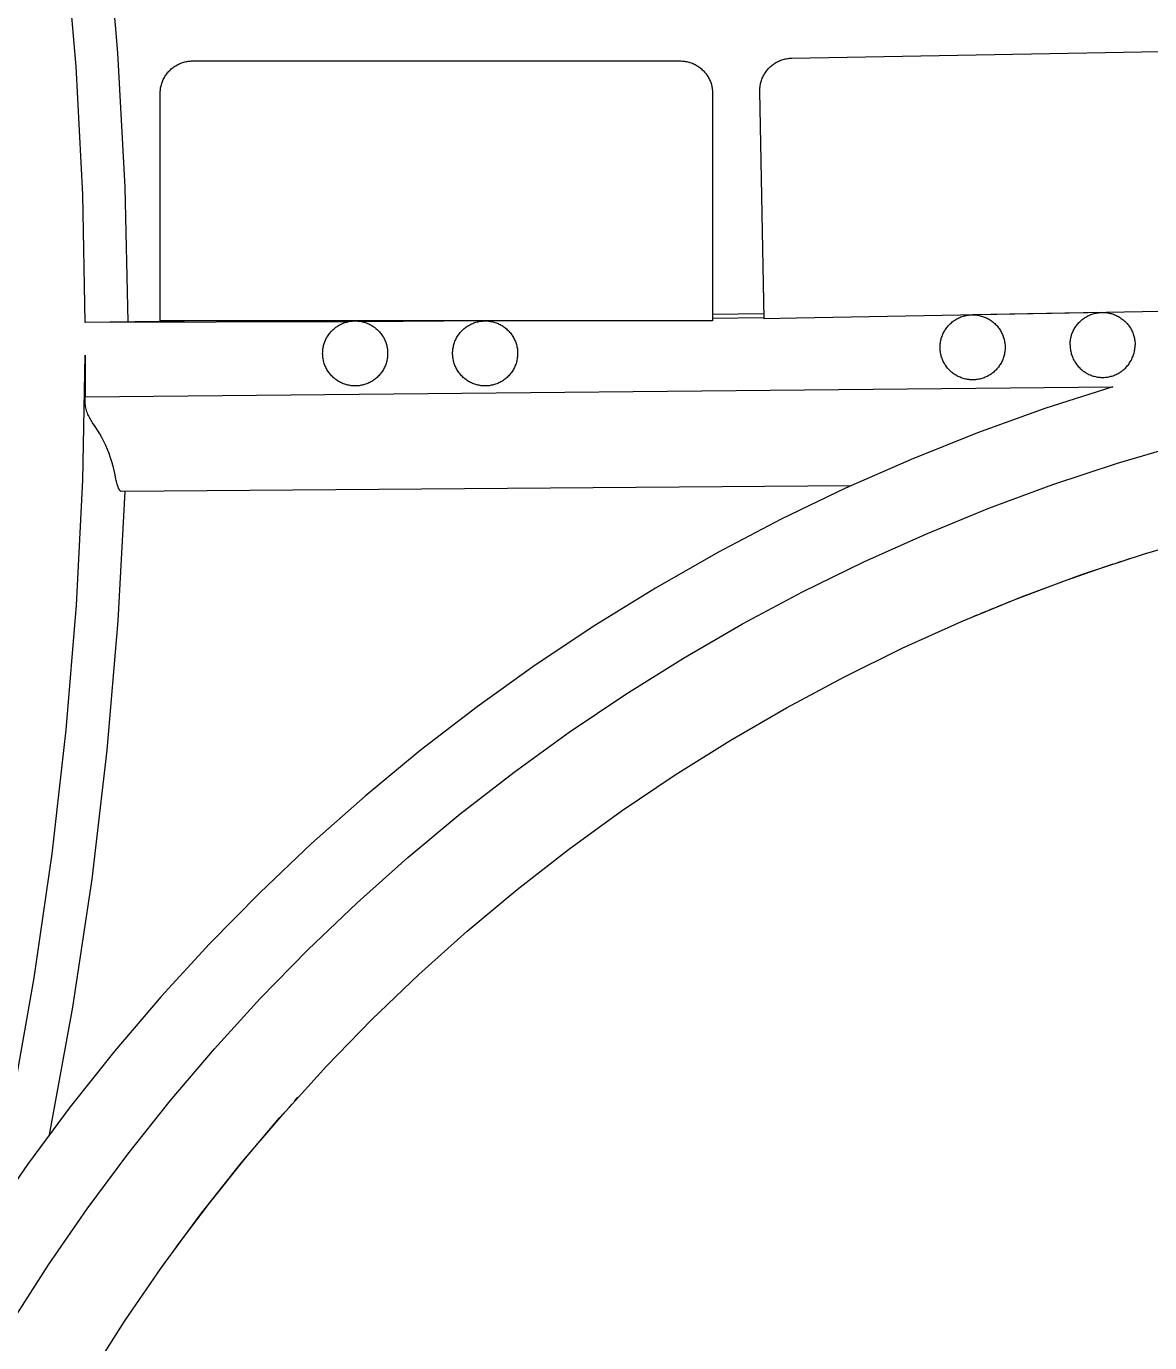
# Model space of a CAD drawing. Header units: inches. Extents: x -1 to 175, y 3 to 130.
# Drawn here: x 136.93 to 143.73, y 102.26 to 110.24 of the extents above; entities that cross this region are included whole.
import ezdxf

# ---------------------------------------------------------------- set-up
doc = ezdxf.new("R2010")
doc.units = ezdxf.units.IN
doc.header["$PDSIZE"] = -1
doc.layers.add('ZANO_R', color=7, linetype='Continuous', lineweight=0)
doc.layers.add('ZANO_W', color=1, linetype='Continuous', lineweight=0)
doc.styles.get("Standard").update_dxf_attribs({"font": 'ARIALUNI.TTF'})
doc.dimstyles.new('amerykanie', dxfattribs={"dimtxt": 50, "dimasz": 50, "dimexe": 0.5, "dimexo": 0.5, "dimgap": 1, "dimtad": 1, "dimdec": 0, "dimzin": 0, "dimlunit": 5, "dimtxsty": 'Standard', "dimcen": 0.09, "dimclrd": 1, "dimclre": 1, "dimclrt": 1, "dimazin": 0, "dimtfac": 1, "dimtdec": 0, "dimtmove": 0, "dimatfit": 3, "dimfxl": 1, "dimtzin": 0, "dimarcsym": 1})

# ---------------------------------------------------------------- blocks, each defined once
blk = doc.blocks.new('*D368')
at = {"layer": 'Defpoints', "color": 0}
for p in [(137.4775, 117.9367), (137.4775, 117.4851), (152.8964, 110.0175)]:
    blk.add_point(p, dxfattribs=at)
at = {"layer": 'ZANO_W', "color": 1, "lineweight": -2}
for p, q in [((137.4775, 117.9851), (137.4775, 118.4367)), ((152.8964, 110.5175), (152.8964, 118.4367)), ((151.8964, 117.9367), (138.4775, 117.9367))]:
    blk.add_line(p, q, dxfattribs=at)
at = {"layer": 'ZANO_W', "color": 1}
for points in [[(138.4775, 118.1034), (138.4775, 117.77), (137.4775, 117.9367)], [(151.8964, 117.77), (151.8964, 118.1034), (152.8964, 117.9367)]]:
    blk.add_solid(points, dxfattribs=at)
at = {"layer": 'ZANO_W', "color": 1, "insert": (145.187, 118.9558), "char_height": 1, "attachment_point": 5}
blk.add_mtext('15 7/16', dxfattribs=at)

msp = doc.modelspace()

# ---------------------------------------------------------------- linework, layer by layer
at = {"layer": 'ZANO_R'}
for p, q in [((137.41138, 110.88928), (137.48222, 110.07642)), ((137.23017, 109.99378), (137.16533, 110.76723)), ((137.48222, 110.07642), (137.52611, 109.26166)), ((141.55894, 110.0436), (141.56566, 110.04384)), ((141.56566, 110.04384), (144.5179, 110.09848)), ((137.27036, 109.21867), (137.23017, 109.99378)), ((137.78835, 109.9594), (137.79285, 109.96439)), ((137.79285, 109.96439), (137.79752, 109.96923)), ((137.79752, 109.96923), (137.80236, 109.9739)), ((137.80236, 109.9739), (137.80735, 109.9784)), ((137.80735, 109.9784), (137.81249, 109.98273)), ((137.81249, 109.98273), (137.81777, 109.98688)), ((137.81777, 109.98688), (137.8232, 109.99085)), ((137.8232, 109.99085), (137.82875, 109.99463)), ((137.82875, 109.99463), (137.83444, 109.99822)), ((137.83444, 109.99822), (137.84024, 110.00162)), ((137.84024, 110.00162), (137.84615, 110.00481)), ((137.84615, 110.00481), (137.85217, 110.0078)), ((137.85217, 110.0078), (137.85829, 110.01059)), ((137.85829, 110.01059), (137.8645, 110.01316)), ((137.8645, 110.01316), (137.87079, 110.01552)), ((137.87079, 110.01552), (137.87717, 110.01766)), ((137.87717, 110.01766), (137.88361, 110.01958)), ((137.88361, 110.01958), (137.89011, 110.02129)), ((137.89011, 110.02129), (137.89667, 110.02277)), ((137.89667, 110.02277), (137.90327, 110.02402)), ((137.90327, 110.02402), (137.90991, 110.02505)), ((137.90991, 110.02505), (137.91659, 110.02585)), ((137.91659, 110.02585), (137.92328, 110.02642)), ((137.92328, 110.02642), (137.93, 110.02677)), ((137.93, 110.02677), (137.93672, 110.02688)), ((137.93672, 110.02688), (140.88947, 110.02688)), ((140.88947, 110.02688), (140.89619, 110.02677)), ((140.89619, 110.02677), (140.9029, 110.02642)), ((140.9029, 110.02642), (140.9096, 110.02585)), ((140.9096, 110.02585), (140.91627, 110.02505)), ((140.91627, 110.02505), (140.92291, 110.02402)), ((140.92291, 110.02402), (140.92952, 110.02277)), ((140.92952, 110.02277), (140.93607, 110.02129)), ((140.93607, 110.02129), (140.94258, 110.01958)), ((140.94258, 110.01958), (140.94902, 110.01766)), ((140.94902, 110.01766), (140.95539, 110.01552)), ((140.95539, 110.01552), (140.96168, 110.01316)), ((140.96168, 110.01316), (140.96789, 110.01059)), ((140.96789, 110.01059), (140.97401, 110.0078)), ((140.97401, 110.0078), (140.98003, 110.00481)), ((140.98003, 110.00481), (140.98594, 110.00162)), ((140.98594, 110.00162), (140.99175, 109.99822)), ((140.99175, 109.99822), (140.99743, 109.99463)), ((140.99743, 109.99463), (141.00299, 109.99085)), ((141.00299, 109.99085), (141.00841, 109.98688)), ((141.00841, 109.98688), (141.0137, 109.98273)), ((141.0137, 109.98273), (141.01884, 109.9784)), ((141.01884, 109.9784), (141.02383, 109.9739)), ((141.02383, 109.9739), (141.02866, 109.96923)), ((141.02866, 109.96923), (141.03333, 109.96439)), ((141.03333, 109.96439), (141.03783, 109.9594)), ((141.41028, 109.96305), (141.41433, 109.96841)), ((141.41433, 109.96841), (141.41856, 109.97363)), ((141.41856, 109.97363), (141.42297, 109.9787)), ((141.42297, 109.9787), (141.42755, 109.98362)), ((141.42755, 109.98362), (141.4323, 109.98838)), ((141.4323, 109.98838), (141.43721, 109.99298)), ((141.43721, 109.99298), (141.44227, 109.9974)), ((141.44227, 109.9974), (141.44747, 110.00165)), ((141.44747, 110.00165), (141.45282, 110.00572)), ((141.45282, 110.00572), (141.45831, 110.0096)), ((141.45831, 110.0096), (141.46393, 110.0133)), ((141.46393, 110.0133), (141.46966, 110.0168)), ((141.46966, 110.0168), (141.47552, 110.0201)), ((141.47552, 110.0201), (141.48148, 110.0232)), ((141.48148, 110.0232), (141.48755, 110.0261)), ((141.48755, 110.0261), (141.49371, 110.02878)), ((141.49371, 110.02878), (141.49996, 110.03126)), ((141.49996, 110.03126), (141.50629, 110.03352)), ((141.50629, 110.03352), (141.51269, 110.03556)), ((141.51269, 110.03556), (141.51916, 110.03738)), ((141.51916, 110.03738), (141.52569, 110.03899)), ((141.52569, 110.03899), (141.53227, 110.04036)), ((141.53227, 110.04036), (141.53889, 110.04151)), ((141.53889, 110.04151), (141.54555, 110.04244)), ((141.54555, 110.04244), (141.55223, 110.04314)), ((141.55223, 110.04314), (141.55894, 110.0436)), ((137.74717, 109.88314), (137.74909, 109.88958)), ((137.74909, 109.88958), (137.75123, 109.89595)), ((137.75123, 109.89595), (137.75359, 109.90225)), ((137.75359, 109.90225), (137.75616, 109.90846)), ((137.75616, 109.90846), (137.75895, 109.91458)), ((137.75895, 109.91458), (137.76194, 109.9206)), ((137.76194, 109.9206), (137.76513, 109.92651)), ((137.76513, 109.92651), (137.76852, 109.93231)), ((137.76852, 109.93231), (137.77211, 109.938)), ((137.77211, 109.938), (137.7759, 109.94355)), ((137.7759, 109.94355), (137.77986, 109.94898)), ((137.77986, 109.94898), (137.78402, 109.95426)), ((137.78402, 109.95426), (137.78835, 109.9594)), ((141.03783, 109.9594), (141.04216, 109.95426)), ((141.04216, 109.95426), (141.04632, 109.94898)), ((141.04632, 109.94898), (141.05029, 109.94355)), ((141.05029, 109.94355), (141.05407, 109.938)), ((141.05407, 109.938), (141.05766, 109.93231)), ((141.05766, 109.93231), (141.06105, 109.92651)), ((141.06105, 109.92651), (141.06425, 109.9206)), ((141.06425, 109.9206), (141.06724, 109.91458)), ((141.06724, 109.91458), (141.07002, 109.90846)), ((141.07002, 109.90846), (141.07259, 109.90225)), ((141.07259, 109.90225), (141.07495, 109.89595)), ((141.07495, 109.89595), (141.07709, 109.88958)), ((141.07709, 109.88958), (141.07902, 109.88314)), ((141.37586, 109.8835), (141.37722, 109.89009)), ((141.37722, 109.89009), (141.3788, 109.89662)), ((141.3788, 109.89662), (141.3806, 109.90309)), ((141.3806, 109.90309), (141.38263, 109.9095)), ((141.38263, 109.9095), (141.38487, 109.91584)), ((141.38487, 109.91584), (141.38733, 109.9221)), ((141.38733, 109.9221), (141.39, 109.92827)), ((141.39, 109.92827), (141.39287, 109.93434)), ((141.39287, 109.93434), (141.39596, 109.94031)), ((141.39596, 109.94031), (141.39924, 109.94618)), ((141.39924, 109.94618), (141.40273, 109.95192)), ((141.40273, 109.95192), (141.40641, 109.95755)), ((141.40641, 109.95755), (141.41028, 109.96305)), ((137.73987, 109.83003), (137.73998, 109.83675)), ((137.73987, 108.45208), (137.73987, 109.83003)), ((137.73998, 109.83675), (137.74032, 109.84347)), ((137.74032, 109.84347), (137.7409, 109.85016)), ((137.7409, 109.85016), (137.7417, 109.85684)), ((137.7417, 109.85684), (137.74273, 109.86348)), ((137.74273, 109.86348), (137.74398, 109.87008)), ((137.74398, 109.87008), (137.74546, 109.87664)), ((137.74546, 109.87664), (137.74717, 109.88314)), ((141.07902, 109.88314), (141.08072, 109.87664)), ((141.08072, 109.87664), (141.0822, 109.87008)), ((141.0822, 109.87008), (141.08345, 109.86348)), ((141.08345, 109.86348), (141.08448, 109.85684)), ((141.08448, 109.85684), (141.08528, 109.85016)), ((141.08528, 109.85016), (141.08586, 109.84347)), ((141.08586, 109.84347), (141.0862, 109.83675)), ((141.0862, 109.83675), (141.08632, 109.83003)), ((141.08632, 109.83003), (141.08632, 108.45208)), ((141.37247, 109.85011), (141.37269, 109.85682)), ((141.37248, 109.84338), (141.37247, 109.85011)), ((141.39798, 108.46567), (141.37248, 109.84338)), ((141.37269, 109.85682), (141.37314, 109.86353)), ((141.37314, 109.86353), (141.37382, 109.87022)), ((141.37382, 109.87022), (141.37473, 109.87688)), ((141.37473, 109.87688), (141.37586, 109.8835)), ((137.52611, 109.26166), (137.543, 108.4459)), ((137.28586, 108.44267), (137.27036, 109.21867)), ((138.03606, 108.45208), (137.28586, 108.44267)), ((137.93672, 108.45208), (137.73987, 108.45208)), ((140.88947, 108.45208), (137.93672, 108.45208)), ((138.88381, 108.44854), (138.89051, 108.44971)), ((138.89051, 108.44971), (138.89724, 108.45065)), ((138.89724, 108.45065), (138.904, 108.45135)), ((138.904, 108.45135), (138.91078, 108.45182)), ((138.91078, 108.45182), (138.91757, 108.45205)), ((138.91757, 108.45205), (138.92436, 108.45205)), ((138.92436, 108.45205), (138.93116, 108.45182)), ((138.93116, 108.45182), (138.93793, 108.45135)), ((138.93793, 108.45135), (138.94469, 108.45065)), ((138.94469, 108.45065), (138.95142, 108.44971)), ((138.95142, 108.44971), (138.95812, 108.44854)), ((139.704, 108.45205), (138.96457, 108.44719)), ((139.66614, 108.4475), (139.67285, 108.44885)), ((139.67285, 108.44885), (139.67959, 108.44997)), ((139.67959, 108.44997), (139.68637, 108.45085)), ((139.68637, 108.45085), (139.69318, 108.4515)), ((139.69318, 108.4515), (139.7, 108.4519)), ((139.7, 108.4519), (139.70684, 108.45208)), ((139.70837, 108.45208), (139.71509, 108.45197)), ((139.71509, 108.45197), (139.7218, 108.45162)), ((139.7218, 108.45162), (139.7285, 108.45105)), ((139.7285, 108.45105), (139.73517, 108.45025)), ((139.73517, 108.45025), (139.74181, 108.44922)), ((139.74181, 108.44922), (139.74842, 108.44797)), ((141.08632, 108.45208), (140.88947, 108.45208)), ((141.39745, 108.49426), (141.08632, 108.49035)), ((141.39791, 108.46981), (141.08632, 108.46585)), ((141.5948, 108.46931), (141.39798, 108.46567)), ((144.54704, 108.52395), (141.5948, 108.46931)), ((142.53794, 108.44572), (142.5433, 108.44986)), ((142.5433, 108.44986), (142.5488, 108.45382)), ((142.5488, 108.45382), (142.55442, 108.45759)), ((142.55442, 108.45759), (142.56018, 108.46117)), ((142.56018, 108.46117), (142.56605, 108.46454)), ((142.56605, 108.46454), (142.57204, 108.46771)), ((142.57204, 108.46771), (142.57813, 108.47067)), ((142.57813, 108.47067), (142.58432, 108.47342)), ((142.58432, 108.47342), (142.59061, 108.47595)), ((142.59061, 108.47595), (142.59697, 108.47827)), ((142.59697, 108.47827), (142.60341, 108.48037)), ((142.60341, 108.48037), (142.60992, 108.48224)), ((142.60992, 108.48224), (142.61649, 108.48389)), ((142.61649, 108.48389), (142.62312, 108.48531)), ((142.62312, 108.48531), (142.62978, 108.48651)), ((142.62978, 108.48651), (142.63649, 108.48747)), ((142.63649, 108.48747), (142.64322, 108.4882)), ((142.64322, 108.4882), (142.64998, 108.4887)), ((142.64998, 108.4887), (142.65675, 108.48897)), ((143.44415, 108.50354), (142.66112, 108.48904)), ((142.66112, 108.48901), (142.66784, 108.4889)), ((142.66784, 108.4889), (142.67455, 108.48856)), ((142.67455, 108.48856), (142.68125, 108.48798)), ((142.68125, 108.48798), (142.68792, 108.48718)), ((142.68792, 108.48718), (142.69456, 108.48615)), ((142.69456, 108.48615), (142.70117, 108.4849)), ((142.70117, 108.4849), (142.70772, 108.48342)), ((142.70772, 108.48342), (142.71423, 108.48172)), ((142.71423, 108.48172), (142.72067, 108.47979)), ((142.72067, 108.47979), (142.72704, 108.47765)), ((142.72704, 108.47765), (142.73333, 108.47529)), ((142.73333, 108.47529), (142.73954, 108.47272)), ((142.73954, 108.47272), (142.74566, 108.46994)), ((142.74566, 108.46994), (142.75168, 108.46695)), ((142.75168, 108.46695), (142.75759, 108.46375)), ((142.75759, 108.46375), (142.7634, 108.46036)), ((142.7634, 108.46036), (142.76908, 108.45677)), ((142.76908, 108.45677), (142.77464, 108.45299)), ((142.77464, 108.45299), (142.78006, 108.44902)), ((142.78006, 108.44902), (142.78535, 108.44486)), ((143.31017, 108.44678), (143.31508, 108.45146)), ((143.31508, 108.45146), (143.32013, 108.45596)), ((143.32013, 108.45596), (143.32534, 108.46029)), ((143.32534, 108.46029), (143.3307, 108.46444)), ((143.3307, 108.46444), (143.3362, 108.4684)), ((143.3362, 108.4684), (143.34182, 108.47217)), ((143.34182, 108.47217), (143.34758, 108.47574)), ((143.34758, 108.47574), (143.35345, 108.47911)), ((143.35345, 108.47911), (143.35944, 108.48228)), ((143.35944, 108.48228), (143.36553, 108.48524)), ((143.36553, 108.48524), (143.37172, 108.48799)), ((143.37172, 108.48799), (143.37801, 108.49053)), ((143.37801, 108.49053), (143.38437, 108.49284)), ((143.38437, 108.49284), (143.39081, 108.49494)), ((143.39081, 108.49494), (143.39732, 108.49682)), ((143.39732, 108.49682), (143.40389, 108.49846)), ((143.40389, 108.49846), (143.41052, 108.49989)), ((143.41052, 108.49989), (143.41718, 108.50108)), ((143.41718, 108.50108), (143.42389, 108.50204)), ((143.42389, 108.50204), (143.43062, 108.50277)), ((143.43062, 108.50277), (143.43738, 108.50327)), ((143.43738, 108.50327), (143.44415, 108.50354)), ((143.44852, 108.50359), (143.45524, 108.50347)), ((143.45524, 108.50347), (143.46195, 108.50313)), ((143.46195, 108.50313), (143.46865, 108.50256)), ((143.46865, 108.50256), (143.47532, 108.50176)), ((143.47532, 108.50176), (143.48196, 108.50073)), ((143.48196, 108.50073), (143.48857, 108.49947)), ((143.48857, 108.49947), (143.49512, 108.49799)), ((143.49512, 108.49799), (143.50163, 108.49629)), ((143.50163, 108.49629), (143.50807, 108.49437)), ((143.50807, 108.49437), (143.51444, 108.49222)), ((143.51444, 108.49222), (143.52073, 108.48986)), ((143.52073, 108.48986), (143.52694, 108.48729)), ((143.52694, 108.48729), (143.53306, 108.48451)), ((143.53306, 108.48451), (143.53908, 108.48152)), ((143.53908, 108.48152), (143.54499, 108.47833)), ((143.54499, 108.47833), (143.5508, 108.47493)), ((143.5508, 108.47493), (143.55648, 108.47134)), ((143.55648, 108.47134), (143.56204, 108.46756)), ((143.56204, 108.46756), (143.56746, 108.46359)), ((143.56746, 108.46359), (143.57275, 108.45944)), ((143.57275, 108.45944), (143.57789, 108.45511)), ((143.57789, 108.45511), (143.58288, 108.4506)), ((143.58288, 108.4506), (143.58771, 108.44593)), ((138.87535, 108.44672), (137.28586, 108.44267)), ((138.75706, 108.36424), (138.76092, 108.36984)), ((138.76092, 108.36984), (138.76497, 108.37529)), ((138.76497, 108.37529), (138.7692, 108.3806)), ((138.7692, 108.3806), (138.77362, 108.38577)), ((138.77362, 108.38577), (138.77822, 108.39078)), ((138.77822, 108.39078), (138.78298, 108.39562)), ((138.78298, 108.39562), (138.78791, 108.4003)), ((138.78791, 108.4003), (138.79299, 108.40481)), ((138.79299, 108.40481), (138.79823, 108.40914)), ((138.79823, 108.40914), (138.80362, 108.41328)), ((138.80362, 108.41328), (138.80914, 108.41724)), ((138.80914, 108.41724), (138.8148, 108.421)), ((138.8148, 108.421), (138.82059, 108.42457)), ((138.82059, 108.42457), (138.82649, 108.42793)), ((138.82649, 108.42793), (138.83251, 108.43109)), ((138.83251, 108.43109), (138.83863, 108.43404)), ((138.83863, 108.43404), (138.84485, 108.43677)), ((138.84485, 108.43677), (138.85116, 108.43929)), ((138.85116, 108.43929), (138.85756, 108.44159)), ((138.85756, 108.44159), (138.86403, 108.44367)), ((138.86403, 108.44367), (138.87056, 108.44552)), ((138.87056, 108.44552), (138.87716, 108.44715)), ((138.87716, 108.44715), (138.88381, 108.44854)), ((138.95812, 108.44854), (138.96477, 108.44715)), ((138.96477, 108.44715), (138.97137, 108.44552)), ((138.97137, 108.44552), (138.97791, 108.44367)), ((138.97791, 108.44367), (138.98438, 108.44159)), ((138.98438, 108.44159), (138.99077, 108.43929)), ((138.99077, 108.43929), (138.99708, 108.43677)), ((138.99708, 108.43677), (139.0033, 108.43404)), ((139.0033, 108.43404), (139.00942, 108.43109)), ((139.00942, 108.43109), (139.01544, 108.42793)), ((139.01544, 108.42793), (139.02135, 108.42457)), ((139.02135, 108.42457), (139.02713, 108.421)), ((139.02713, 108.421), (139.03279, 108.41724)), ((139.03279, 108.41724), (139.03831, 108.41328)), ((139.03831, 108.41328), (139.0437, 108.40914)), ((139.0437, 108.40914), (139.04894, 108.40481)), ((139.04894, 108.40481), (139.05403, 108.4003)), ((139.05403, 108.4003), (139.05895, 108.39562)), ((139.05895, 108.39562), (139.06372, 108.39078)), ((139.06372, 108.39078), (139.06831, 108.38577)), ((139.06831, 108.38577), (139.07273, 108.3806)), ((139.07273, 108.3806), (139.07697, 108.37529)), ((139.07697, 108.37529), (139.08102, 108.36984)), ((139.08102, 108.36984), (139.08488, 108.36424)), ((139.54485, 108.36483), (139.54875, 108.37044)), ((139.54875, 108.37044), (139.55285, 108.37592)), ((139.55285, 108.37592), (139.55713, 108.38124)), ((139.55713, 108.38124), (139.5616, 108.38642)), ((139.5616, 108.38642), (139.56625, 108.39144)), ((139.56625, 108.39144), (139.57106, 108.39629)), ((139.57106, 108.39629), (139.57604, 108.40097)), ((139.57604, 108.40097), (139.58118, 108.40548)), ((139.58118, 108.40548), (139.58648, 108.40981)), ((139.58648, 108.40981), (139.59192, 108.41395)), ((139.59192, 108.41395), (139.5975, 108.41789)), ((139.5975, 108.41789), (139.60322, 108.42165)), ((139.60322, 108.42165), (139.60906, 108.4252)), ((139.60906, 108.4252), (139.61502, 108.42854)), ((139.61502, 108.42854), (139.6211, 108.43168)), ((139.6211, 108.43168), (139.62728, 108.4346)), ((139.62728, 108.4346), (139.63355, 108.43731)), ((139.63355, 108.43731), (139.63992, 108.4398)), ((139.63992, 108.4398), (139.64637, 108.44207)), ((139.64637, 108.44207), (139.6529, 108.44411)), ((139.6529, 108.44411), (139.65949, 108.44592)), ((139.65949, 108.44592), (139.66614, 108.4475)), ((139.74842, 108.44797), (139.75497, 108.44649)), ((139.75497, 108.44649), (139.76148, 108.44478)), ((139.76148, 108.44478), (139.76792, 108.44286)), ((139.76792, 108.44286), (139.77429, 108.44072)), ((139.77429, 108.44072), (139.78058, 108.43836)), ((139.78058, 108.43836), (139.78679, 108.43579)), ((139.78679, 108.43579), (139.79291, 108.433)), ((139.79291, 108.433), (139.79893, 108.43001)), ((139.79893, 108.43001), (139.80484, 108.42682)), ((139.80484, 108.42682), (139.81065, 108.42342)), ((139.81065, 108.42342), (139.81633, 108.41983)), ((139.81633, 108.41983), (139.82189, 108.41605)), ((139.82189, 108.41605), (139.82731, 108.41208)), ((139.82731, 108.41208), (139.8326, 108.40793)), ((139.8326, 108.40793), (139.83774, 108.4036)), ((139.83774, 108.4036), (139.84273, 108.3991)), ((139.84273, 108.3991), (139.84756, 108.39443)), ((139.84756, 108.39443), (139.85223, 108.38959)), ((139.85223, 108.38959), (139.85673, 108.3846)), ((139.85673, 108.3846), (139.86106, 108.37946)), ((139.86106, 108.37946), (139.86522, 108.37418)), ((139.86522, 108.37418), (139.86919, 108.36875)), ((142.4782, 108.36491), (142.48081, 108.37117)), ((142.48081, 108.37117), (142.48364, 108.37732)), ((142.48364, 108.37732), (142.48667, 108.38338)), ((142.48667, 108.38338), (142.48992, 108.38933)), ((142.48992, 108.38933), (142.49336, 108.39516)), ((142.49336, 108.39516), (142.497, 108.40087)), ((142.497, 108.40087), (142.50084, 108.40645)), ((142.50084, 108.40645), (142.50487, 108.4119)), ((142.50487, 108.4119), (142.50908, 108.4172)), ((142.50908, 108.4172), (142.51347, 108.42236)), ((142.51347, 108.42236), (142.51804, 108.42736)), ((142.51804, 108.42736), (142.52277, 108.43221)), ((142.52277, 108.43221), (142.52768, 108.43688)), ((142.52768, 108.43688), (142.53273, 108.44139)), ((142.53273, 108.44139), (142.53794, 108.44572)), ((142.78535, 108.44486), (142.79049, 108.44053)), ((142.79049, 108.44053), (142.79548, 108.43603)), ((142.79548, 108.43603), (142.80031, 108.43136)), ((142.80031, 108.43136), (142.80498, 108.42653)), ((142.80498, 108.42653), (142.80948, 108.42154)), ((142.80948, 108.42154), (142.81381, 108.41639)), ((142.81381, 108.41639), (142.81797, 108.41111)), ((142.81797, 108.41111), (142.82194, 108.40568)), ((142.82194, 108.40568), (142.82572, 108.40013)), ((142.82572, 108.40013), (142.82931, 108.39445)), ((142.82931, 108.39445), (142.8327, 108.38864)), ((142.8327, 108.38864), (142.8359, 108.38273)), ((142.8359, 108.38273), (142.83889, 108.37671)), ((142.83889, 108.37671), (142.84167, 108.37059)), ((142.84167, 108.37059), (142.84424, 108.36438)), ((143.26103, 108.36674), (143.26321, 108.37315)), ((143.26321, 108.37315), (143.2656, 108.37949)), ((143.2656, 108.37949), (143.26821, 108.38574)), ((143.26821, 108.38574), (143.27104, 108.3919)), ((143.27104, 108.3919), (143.27407, 108.39795)), ((143.27407, 108.39795), (143.27732, 108.4039)), ((143.27732, 108.4039), (143.28076, 108.40973)), ((143.28076, 108.40973), (143.2844, 108.41544)), ((143.2844, 108.41544), (143.28824, 108.42103)), ((143.28824, 108.42103), (143.29227, 108.42647)), ((143.29227, 108.42647), (143.29648, 108.43178)), ((143.29648, 108.43178), (143.30087, 108.43693)), ((143.30087, 108.43693), (143.30544, 108.44194)), ((143.30544, 108.44194), (143.31017, 108.44678)), ((143.58771, 108.44593), (143.59238, 108.4411)), ((143.59238, 108.4411), (143.59688, 108.43611)), ((143.59688, 108.43611), (143.60121, 108.43097)), ((143.60121, 108.43097), (143.60537, 108.42568)), ((143.60537, 108.42568), (143.60934, 108.42026)), ((143.60934, 108.42026), (143.61312, 108.4147)), ((143.61312, 108.4147), (143.61671, 108.40902)), ((143.61671, 108.40902), (143.6201, 108.40322)), ((143.6201, 108.40322), (143.6233, 108.3973)), ((143.6233, 108.3973), (143.62629, 108.39128)), ((143.62629, 108.39128), (143.62907, 108.38516)), ((143.62907, 108.38516), (143.63164, 108.37895)), ((143.63164, 108.37895), (143.634, 108.37266)), ((143.634, 108.37266), (143.63614, 108.36629)), ((138.72704, 108.28904), (138.72832, 108.29572)), ((138.72832, 108.29572), (138.72984, 108.30234)), ((138.72984, 108.30234), (138.73158, 108.30891)), ((138.73158, 108.30891), (138.73354, 108.31542)), ((138.73354, 108.31542), (138.73573, 108.32185)), ((138.73573, 108.32185), (138.73814, 108.3282)), ((138.73814, 108.3282), (138.74077, 108.33447)), ((138.74077, 108.33447), (138.74361, 108.34064)), ((138.74361, 108.34064), (138.74666, 108.34671)), ((138.74666, 108.34671), (138.74993, 108.35267)), ((138.74993, 108.35267), (138.75339, 108.35852)), ((138.75339, 108.35852), (138.75706, 108.36424)), ((139.08488, 108.36424), (139.08854, 108.35852)), ((139.08854, 108.35852), (139.09201, 108.35267)), ((139.09201, 108.35267), (139.09527, 108.34671)), ((139.09527, 108.34671), (139.09832, 108.34064)), ((139.09832, 108.34064), (139.10116, 108.33447)), ((139.10116, 108.33447), (139.10379, 108.3282)), ((139.10379, 108.3282), (139.1062, 108.32185)), ((139.1062, 108.32185), (139.10839, 108.31542)), ((139.10839, 108.31542), (139.11036, 108.30891)), ((139.11036, 108.30891), (139.1121, 108.30234)), ((139.1121, 108.30234), (139.11361, 108.29572)), ((139.11361, 108.29572), (139.11489, 108.28904)), ((139.51448, 108.28925), (139.51578, 108.29596)), ((139.51578, 108.29596), (139.51731, 108.30262)), ((139.51731, 108.30262), (139.51907, 108.30923)), ((139.51907, 108.30923), (139.52106, 108.31577)), ((139.52106, 108.31577), (139.52327, 108.32224)), ((139.52327, 108.32224), (139.52571, 108.32863)), ((139.52571, 108.32863), (139.52837, 108.33493)), ((139.52837, 108.33493), (139.53125, 108.34113)), ((139.53125, 108.34113), (139.53433, 108.34723)), ((139.53433, 108.34723), (139.53763, 108.35322)), ((139.53763, 108.35322), (139.54114, 108.35909)), ((139.54114, 108.35909), (139.54485, 108.36483)), ((139.86919, 108.36875), (139.87297, 108.3632)), ((139.87297, 108.3632), (139.87656, 108.35751)), ((139.87656, 108.35751), (139.87995, 108.35171)), ((139.87995, 108.35171), (139.88315, 108.3458)), ((139.88315, 108.3458), (139.88614, 108.33978)), ((139.88614, 108.33978), (139.88892, 108.33366)), ((139.88892, 108.33366), (139.89149, 108.32745)), ((139.89149, 108.32745), (139.89385, 108.32115)), ((139.89385, 108.32115), (139.89599, 108.31478)), ((139.89599, 108.31478), (139.89792, 108.30834)), ((139.89792, 108.30834), (139.89962, 108.30184)), ((139.89962, 108.30184), (139.9011, 108.29528)), ((139.9011, 108.29528), (139.90235, 108.28868)), ((142.46427, 108.29216), (142.46438, 108.29894)), ((142.46438, 108.28537), (142.46427, 108.29216)), ((142.46438, 108.29894), (142.46473, 108.3057)), ((142.46473, 108.3057), (142.46531, 108.31245)), ((142.46531, 108.31245), (142.46613, 108.31918)), ((142.46613, 108.31918), (142.46717, 108.32587)), ((142.46717, 108.32587), (142.46845, 108.33252)), ((142.46845, 108.33252), (142.46995, 108.33913)), ((142.46995, 108.33913), (142.47168, 108.34568)), ((142.47168, 108.34568), (142.47363, 108.35216)), ((142.47363, 108.35216), (142.47581, 108.35858)), ((142.47581, 108.35858), (142.4782, 108.36491)), ((142.84424, 108.36438), (142.8466, 108.35809)), ((142.8466, 108.35809), (142.84874, 108.35171)), ((142.84874, 108.35171), (142.85067, 108.34527)), ((142.85067, 108.34527), (142.85237, 108.33877)), ((142.85237, 108.33877), (142.85385, 108.33222)), ((142.85385, 108.33222), (142.8551, 108.32561)), ((142.8551, 108.32561), (142.85613, 108.31897)), ((142.85613, 108.31897), (142.85693, 108.3123)), ((142.85693, 108.3123), (142.85751, 108.3056)), ((142.85751, 108.3056), (142.85785, 108.29889)), ((142.85785, 108.29889), (142.85797, 108.29216)), ((142.85797, 108.29216), (142.85785, 108.28537)), ((143.25167, 108.30674), (143.25178, 108.31351)), ((143.25167, 108.30674), (143.25178, 108.29994)), ((143.25178, 108.31351), (143.25213, 108.32028)), ((143.25178, 108.29994), (143.25214, 108.29316)), ((143.25213, 108.32028), (143.25271, 108.32703)), ((143.25214, 108.29316), (143.25272, 108.28639)), ((143.25271, 108.32703), (143.25353, 108.33375)), ((143.25353, 108.33375), (143.25457, 108.34044)), ((143.25457, 108.34044), (143.25585, 108.3471)), ((143.25585, 108.3471), (143.25735, 108.3537)), ((143.25735, 108.3537), (143.25908, 108.36025)), ((143.25908, 108.36025), (143.26103, 108.36674)), ((143.63614, 108.36629), (143.63807, 108.35985)), ((143.63807, 108.35985), (143.63977, 108.35335)), ((143.63977, 108.35335), (143.64125, 108.34679)), ((143.64125, 108.34679), (143.6425, 108.34019)), ((143.6425, 108.34019), (143.64353, 108.33354)), ((143.64353, 108.33354), (143.64433, 108.32687)), ((143.64431, 108.28639), (143.6449, 108.29316)), ((143.64433, 108.32687), (143.64491, 108.32017)), ((143.6449, 108.29316), (143.64525, 108.29994)), ((143.64491, 108.32017), (143.64525, 108.31346)), ((143.64525, 108.31346), (143.64537, 108.30674)), ((143.64525, 108.29994), (143.64537, 108.30674)), ((137.27102, 107.48755), (137.28586, 108.24497)), ((137.28586, 108.24497), (137.28586, 107.99159)), ((138.72412, 108.25523), (138.72423, 108.26203)), ((138.72423, 108.24844), (138.72412, 108.25523)), ((138.72423, 108.26203), (138.72459, 108.26881)), ((138.72459, 108.24165), (138.72423, 108.24844)), ((138.72459, 108.26881), (138.72517, 108.27558)), ((138.72517, 108.23488), (138.72459, 108.24165)), ((138.72517, 108.27558), (138.72599, 108.28233)), ((138.72599, 108.22814), (138.72517, 108.23488)), ((138.72599, 108.28233), (138.72704, 108.28904)), ((138.72704, 108.22142), (138.72599, 108.22814)), ((138.72832, 108.21475), (138.72704, 108.22142)), ((138.72984, 108.20812), (138.72832, 108.21475)), ((139.11361, 108.21475), (139.1121, 108.20812)), ((139.11489, 108.22142), (139.11361, 108.21475)), ((139.11489, 108.28904), (139.11594, 108.28233)), ((139.11594, 108.22814), (139.11489, 108.22142)), ((139.11594, 108.28233), (139.11676, 108.27558)), ((139.11676, 108.23488), (139.11594, 108.22814)), ((139.11676, 108.27558), (139.11735, 108.26881)), ((139.11735, 108.24165), (139.11676, 108.23488)), ((139.11735, 108.26881), (139.1177, 108.26203)), ((139.1177, 108.24844), (139.11735, 108.24165)), ((139.1177, 108.26203), (139.11782, 108.25523)), ((139.11782, 108.25523), (139.1177, 108.24844)), ((139.51152, 108.25523), (139.51163, 108.26207)), ((139.51163, 108.24844), (139.51152, 108.25523)), ((139.51163, 108.26207), (139.51199, 108.2689)), ((139.51199, 108.24165), (139.51163, 108.24844)), ((139.51199, 108.2689), (139.51258, 108.27571)), ((139.51257, 108.23488), (139.51199, 108.24165)), ((139.51339, 108.22814), (139.51257, 108.23488)), ((139.51258, 108.27571), (139.51341, 108.28249)), ((139.51444, 108.22142), (139.51339, 108.22814)), ((139.51341, 108.28249), (139.51448, 108.28925)), ((139.51572, 108.21475), (139.51444, 108.22142)), ((139.51724, 108.20812), (139.51572, 108.21475)), ((139.90101, 108.21475), (139.8995, 108.20812)), ((139.90229, 108.22142), (139.90101, 108.21475)), ((139.90334, 108.22814), (139.90229, 108.22142)), ((139.90235, 108.28868), (139.90338, 108.28204)), ((139.90416, 108.23488), (139.90334, 108.22814)), ((139.90338, 108.28204), (139.90418, 108.27536)), ((139.90475, 108.24165), (139.90416, 108.23488)), ((139.90418, 108.27536), (139.90476, 108.26867)), ((139.9051, 108.24844), (139.90475, 108.24165)), ((139.90476, 108.26867), (139.9051, 108.26195)), ((139.9051, 108.26195), (139.90522, 108.25523)), ((139.90522, 108.25523), (139.9051, 108.24844)), ((142.46474, 108.27858), (142.46438, 108.28537)), ((142.46532, 108.27181), (142.46474, 108.27858)), ((142.46614, 108.26507), (142.46532, 108.27181)), ((142.46719, 108.25835), (142.46614, 108.26507)), ((142.46847, 108.25168), (142.46719, 108.25835)), ((142.46999, 108.24506), (142.46847, 108.25168)), ((142.47173, 108.23849), (142.46999, 108.24506)), ((142.47369, 108.23198), (142.47173, 108.23849)), ((142.47588, 108.22555), (142.47369, 108.23198)), ((142.47829, 108.21919), (142.47588, 108.22555)), ((142.48092, 108.21293), (142.47829, 108.21919)), ((142.48376, 108.20675), (142.48092, 108.21293)), ((142.84131, 108.21293), (142.83847, 108.20675)), ((142.84394, 108.21919), (142.84131, 108.21293)), ((142.84635, 108.22555), (142.84394, 108.21919)), ((142.84854, 108.23198), (142.84635, 108.22555)), ((142.85051, 108.23849), (142.84854, 108.23198)), ((142.85225, 108.24506), (142.85051, 108.23849)), ((142.85376, 108.25168), (142.85225, 108.24506)), ((142.85504, 108.25835), (142.85376, 108.25168)), ((142.85609, 108.26507), (142.85504, 108.25835)), ((142.85691, 108.27181), (142.85609, 108.26507)), ((142.8575, 108.27858), (142.85691, 108.27181)), ((142.85785, 108.28537), (142.8575, 108.27858)), ((143.25272, 108.28639), (143.25354, 108.27964)), ((143.25354, 108.27964), (143.25459, 108.27293)), ((143.25459, 108.27293), (143.25587, 108.26625)), ((143.25587, 108.26625), (143.25739, 108.25963)), ((143.25739, 108.25963), (143.25913, 108.25306)), ((143.25913, 108.25306), (143.26109, 108.24656)), ((143.26109, 108.24656), (143.26328, 108.24012)), ((143.26328, 108.24012), (143.26569, 108.23377)), ((143.26569, 108.23377), (143.26832, 108.2275)), ((143.26832, 108.2275), (143.27116, 108.22133)), ((143.27116, 108.22133), (143.27421, 108.21526)), ((143.27421, 108.21526), (143.27748, 108.2093)), ((143.61956, 108.2093), (143.62282, 108.21526)), ((143.62282, 108.21526), (143.62587, 108.22133)), ((143.62587, 108.22133), (143.62871, 108.2275)), ((143.62871, 108.2275), (143.63134, 108.23377)), ((143.63134, 108.23377), (143.63375, 108.24012)), ((143.63375, 108.24012), (143.63594, 108.24656)), ((143.63594, 108.24656), (143.63791, 108.25306)), ((143.63791, 108.25306), (143.63965, 108.25963)), ((143.63965, 108.25963), (143.64116, 108.26625)), ((143.64116, 108.26625), (143.64244, 108.27293)), ((143.64244, 108.27293), (143.64349, 108.27964)), ((143.64349, 108.27964), (143.64431, 108.28639)), ((138.73158, 108.20155), (138.72984, 108.20812)), ((138.73354, 108.19505), (138.73158, 108.20155)), ((138.73573, 108.18862), (138.73354, 108.19505)), ((138.73814, 108.18226), (138.73573, 108.18862)), ((138.74077, 108.17599), (138.73814, 108.18226)), ((138.74361, 108.16982), (138.74077, 108.17599)), ((138.74666, 108.16375), (138.74361, 108.16982)), ((138.74993, 108.15779), (138.74666, 108.16375)), ((138.75339, 108.15194), (138.74993, 108.15779)), ((138.75706, 108.14622), (138.75339, 108.15194)), ((138.76092, 108.14063), (138.75706, 108.14622)), ((138.76497, 108.13517), (138.76092, 108.14063)), ((138.7692, 108.12986), (138.76497, 108.13517)), ((138.77362, 108.1247), (138.7692, 108.12986)), ((139.07273, 108.12986), (139.06831, 108.1247)), ((139.07697, 108.13517), (139.07273, 108.12986)), ((139.08102, 108.14063), (139.07697, 108.13517)), ((139.08488, 108.14622), (139.08102, 108.14063)), ((139.08854, 108.15194), (139.08488, 108.14622)), ((139.09201, 108.15779), (139.08854, 108.15194)), ((139.09527, 108.16375), (139.09201, 108.15779)), ((139.09832, 108.16982), (139.09527, 108.16375)), ((139.10116, 108.17599), (139.09832, 108.16982)), ((139.10379, 108.18226), (139.10116, 108.17599)), ((139.1062, 108.18862), (139.10379, 108.18226)), ((139.10839, 108.19505), (139.1062, 108.18862)), ((139.11036, 108.20155), (139.10839, 108.19505)), ((139.1121, 108.20812), (139.11036, 108.20155)), ((139.51898, 108.20155), (139.51724, 108.20812)), ((139.52094, 108.19505), (139.51898, 108.20155)), ((139.52313, 108.18862), (139.52094, 108.19505)), ((139.52554, 108.18226), (139.52313, 108.18862)), ((139.52817, 108.17599), (139.52554, 108.18226)), ((139.53101, 108.16982), (139.52817, 108.17599)), ((139.53406, 108.16375), (139.53101, 108.16982)), ((139.53733, 108.15779), (139.53406, 108.16375)), ((139.54079, 108.15194), (139.53733, 108.15779)), ((139.54446, 108.14622), (139.54079, 108.15194)), ((139.54832, 108.14063), (139.54446, 108.14622)), ((139.55237, 108.13517), (139.54832, 108.14063)), ((139.5566, 108.12986), (139.55237, 108.13517)), ((139.56102, 108.1247), (139.5566, 108.12986)), ((139.86013, 108.12986), (139.85571, 108.1247)), ((139.86437, 108.13517), (139.86013, 108.12986)), ((139.86842, 108.14063), (139.86437, 108.13517)), ((139.87228, 108.14622), (139.86842, 108.14063)), ((139.87594, 108.15194), (139.87228, 108.14622)), ((139.87941, 108.15779), (139.87594, 108.15194)), ((139.88267, 108.16375), (139.87941, 108.15779)), ((139.88572, 108.16982), (139.88267, 108.16375)), ((139.88856, 108.17599), (139.88572, 108.16982)), ((139.89119, 108.18226), (139.88856, 108.17599)), ((139.8936, 108.18862), (139.89119, 108.18226)), ((139.89579, 108.19505), (139.8936, 108.18862)), ((139.89776, 108.20155), (139.89579, 108.19505)), ((139.8995, 108.20812), (139.89776, 108.20155)), ((142.48681, 108.20068), (142.48376, 108.20675)), ((142.49008, 108.19472), (142.48681, 108.20068)), ((142.49354, 108.18888), (142.49008, 108.19472)), ((142.49721, 108.18315), (142.49354, 108.18888)), ((142.50107, 108.17756), (142.49721, 108.18315)), ((142.50512, 108.17211), (142.50107, 108.17756)), ((142.50935, 108.16679), (142.50512, 108.17211)), ((142.51377, 108.16163), (142.50935, 108.16679)), ((142.51837, 108.15662), (142.51377, 108.16163)), ((142.52313, 108.15177), (142.51837, 108.15662)), ((142.52806, 108.1471), (142.52313, 108.15177)), ((142.53314, 108.14259), (142.52806, 108.1471)), ((142.53838, 108.13826), (142.53314, 108.14259)), ((142.54377, 108.13412), (142.53838, 108.13826)), ((142.54929, 108.13016), (142.54377, 108.13412)), ((142.55495, 108.1264), (142.54929, 108.13016)), ((142.77294, 108.13016), (142.76728, 108.1264)), ((142.77846, 108.13412), (142.77294, 108.13016)), ((142.78385, 108.13826), (142.77846, 108.13412)), ((142.78909, 108.14259), (142.78385, 108.13826)), ((142.79418, 108.1471), (142.78909, 108.14259)), ((142.7991, 108.15177), (142.79418, 108.1471)), ((142.80387, 108.15662), (142.7991, 108.15177)), ((142.80846, 108.16163), (142.80387, 108.15662)), ((142.81288, 108.16679), (142.80846, 108.16163)), ((142.81712, 108.17211), (142.81288, 108.16679)), ((142.82117, 108.17756), (142.81712, 108.17211)), ((142.82503, 108.18315), (142.82117, 108.17756)), ((142.82869, 108.18888), (142.82503, 108.18315)), ((142.83216, 108.19472), (142.82869, 108.18888)), ((142.83542, 108.20068), (142.83216, 108.19472)), ((142.83847, 108.20675), (142.83542, 108.20068)), ((143.27748, 108.2093), (143.28094, 108.20345)), ((143.28094, 108.20345), (143.28461, 108.19773)), ((143.28461, 108.19773), (143.28847, 108.19214)), ((143.28847, 108.19214), (143.29252, 108.18668)), ((143.29252, 108.18668), (143.29675, 108.18137)), ((143.29675, 108.18137), (143.30117, 108.1762)), ((143.30117, 108.1762), (143.30577, 108.17119)), ((143.30577, 108.17119), (143.31053, 108.16635)), ((143.31053, 108.16635), (143.31546, 108.16167)), ((143.31546, 108.16167), (143.32054, 108.15716)), ((143.32054, 108.15716), (143.32578, 108.15284)), ((143.32578, 108.15284), (143.33117, 108.14869)), ((143.33117, 108.14869), (143.33669, 108.14473)), ((143.33669, 108.14473), (143.34235, 108.14097)), ((143.34235, 108.14097), (143.34814, 108.13741)), ((143.34814, 108.13741), (143.35404, 108.13404)), ((143.35404, 108.13404), (143.36006, 108.13088)), ((143.36006, 108.13088), (143.36618, 108.12794)), ((143.53085, 108.12794), (143.53697, 108.13088)), ((143.53697, 108.13088), (143.54299, 108.13404)), ((143.54299, 108.13404), (143.5489, 108.13741)), ((143.5489, 108.13741), (143.55468, 108.14097)), ((143.55468, 108.14097), (143.56034, 108.14473)), ((143.56034, 108.14473), (143.56586, 108.14869)), ((143.56586, 108.14869), (143.57125, 108.15284)), ((143.57125, 108.15284), (143.57649, 108.15716)), ((143.57649, 108.15716), (143.58158, 108.16167)), ((143.58158, 108.16167), (143.5865, 108.16635)), ((143.5865, 108.16635), (143.59127, 108.17119)), ((143.59127, 108.17119), (143.59586, 108.1762)), ((143.59586, 108.1762), (143.60028, 108.18137)), ((143.60028, 108.18137), (143.60452, 108.18668)), ((143.60452, 108.18668), (143.60857, 108.19214)), ((143.60857, 108.19214), (143.61243, 108.19773)), ((143.61243, 108.19773), (143.61609, 108.20345)), ((143.61609, 108.20345), (143.61956, 108.2093)), ((137.28586, 107.99159), (143.51105, 108.0537)), ((138.77822, 108.11969), (138.77362, 108.1247)), ((138.78298, 108.11484), (138.77822, 108.11969)), ((138.78791, 108.11016), (138.78298, 108.11484)), ((138.79299, 108.10566), (138.78791, 108.11016)), ((138.79823, 108.10133), (138.79299, 108.10566)), ((138.80362, 108.09718), (138.79823, 108.10133)), ((138.80914, 108.09323), (138.80362, 108.09718)), ((138.8148, 108.08946), (138.80914, 108.09323)), ((138.82059, 108.0859), (138.8148, 108.08946)), ((138.82649, 108.08254), (138.82059, 108.0859)), ((138.83251, 108.07938), (138.82649, 108.08254)), ((138.83863, 108.07643), (138.83251, 108.07938)), ((138.84485, 108.07369), (138.83863, 108.07643)), ((138.85116, 108.07117), (138.84485, 108.07369)), ((138.85756, 108.06887), (138.85116, 108.07117)), ((138.86403, 108.0668), (138.85756, 108.06887)), ((138.87056, 108.06494), (138.86403, 108.0668)), ((138.87716, 108.06332), (138.87056, 108.06494)), ((138.88381, 108.06192), (138.87716, 108.06332)), ((138.89051, 108.06075), (138.88381, 108.06192)), ((138.89724, 108.05982), (138.89051, 108.06075)), ((138.904, 108.05912), (138.89724, 108.05982)), ((138.91078, 108.05865), (138.904, 108.05912)), ((138.91757, 108.05841), (138.91078, 108.05865)), ((138.92436, 108.05841), (138.91757, 108.05841)), ((138.93116, 108.05865), (138.92436, 108.05841)), ((138.93793, 108.05912), (138.93116, 108.05865)), ((138.94469, 108.05982), (138.93793, 108.05912)), ((138.95142, 108.06075), (138.94469, 108.05982)), ((138.95812, 108.06192), (138.95142, 108.06075)), ((138.96477, 108.06332), (138.95812, 108.06192)), ((138.97137, 108.06494), (138.96477, 108.06332)), ((138.97791, 108.0668), (138.97137, 108.06494)), ((138.98438, 108.06887), (138.97791, 108.0668)), ((138.99077, 108.07117), (138.98438, 108.06887)), ((138.99708, 108.07369), (138.99077, 108.07117)), ((139.0033, 108.07643), (138.99708, 108.07369)), ((139.00942, 108.07938), (139.0033, 108.07643)), ((139.01544, 108.08254), (139.00942, 108.07938)), ((139.02135, 108.0859), (139.01544, 108.08254)), ((139.02713, 108.08946), (139.02135, 108.0859)), ((139.03279, 108.09323), (139.02713, 108.08946)), ((139.03831, 108.09718), (139.03279, 108.09323)), ((139.0437, 108.10133), (139.03831, 108.09718)), ((139.04894, 108.10566), (139.0437, 108.10133)), ((139.05403, 108.11016), (139.04894, 108.10566)), ((139.05895, 108.11484), (139.05403, 108.11016)), ((139.06372, 108.11969), (139.05895, 108.11484)), ((139.06831, 108.1247), (139.06372, 108.11969)), ((139.56562, 108.11969), (139.56102, 108.1247)), ((139.57038, 108.11484), (139.56562, 108.11969)), ((139.57531, 108.11016), (139.57038, 108.11484)), ((139.58039, 108.10566), (139.57531, 108.11016)), ((139.58563, 108.10133), (139.58039, 108.10566)), ((139.59102, 108.09718), (139.58563, 108.10133)), ((139.59654, 108.09323), (139.59102, 108.09718)), ((139.6022, 108.08946), (139.59654, 108.09323)), ((139.60799, 108.0859), (139.6022, 108.08946)), ((139.61389, 108.08254), (139.60799, 108.0859)), ((139.61991, 108.07938), (139.61389, 108.08254)), ((139.62603, 108.07643), (139.61991, 108.07938)), ((139.63225, 108.07369), (139.62603, 108.07643)), ((139.63856, 108.07117), (139.63225, 108.07369)), ((139.64496, 108.06887), (139.63856, 108.07117)), ((139.65143, 108.0668), (139.64496, 108.06887)), ((139.65796, 108.06494), (139.65143, 108.0668)), ((139.66456, 108.06332), (139.65796, 108.06494)), ((139.67121, 108.06192), (139.66456, 108.06332)), ((139.67791, 108.06075), (139.67121, 108.06192)), ((139.68464, 108.05982), (139.67791, 108.06075)), ((139.6914, 108.05912), (139.68464, 108.05982)), ((139.69818, 108.05865), (139.6914, 108.05912)), ((139.70497, 108.05841), (139.69818, 108.05865)), ((139.71176, 108.05841), (139.70497, 108.05841)), ((139.71856, 108.05865), (139.71176, 108.05841)), ((139.72533, 108.05912), (139.71856, 108.05865)), ((139.73209, 108.05982), (139.72533, 108.05912)), ((139.73882, 108.06075), (139.73209, 108.05982)), ((139.74552, 108.06192), (139.73882, 108.06075)), ((139.75217, 108.06332), (139.74552, 108.06192)), ((139.75877, 108.06494), (139.75217, 108.06332)), ((139.76531, 108.0668), (139.75877, 108.06494)), ((139.77178, 108.06887), (139.76531, 108.0668)), ((139.77817, 108.07117), (139.77178, 108.06887)), ((139.78448, 108.07369), (139.77817, 108.07117)), ((139.7907, 108.07643), (139.78448, 108.07369)), ((139.79682, 108.07938), (139.7907, 108.07643)), ((139.80284, 108.08254), (139.79682, 108.07938)), ((139.80875, 108.0859), (139.80284, 108.08254)), ((139.81453, 108.08946), (139.80875, 108.0859)), ((139.82019, 108.09323), (139.81453, 108.08946)), ((139.82571, 108.09718), (139.82019, 108.09323)), ((139.8311, 108.10133), (139.82571, 108.09718)), ((139.83634, 108.10566), (139.8311, 108.10133)), ((139.84143, 108.11016), (139.83634, 108.10566)), ((139.84635, 108.11484), (139.84143, 108.11016)), ((139.85112, 108.11969), (139.84635, 108.11484)), ((139.85571, 108.1247), (139.85112, 108.11969)), ((142.56074, 108.12283), (142.55495, 108.1264)), ((142.56664, 108.11947), (142.56074, 108.12283)), ((142.57266, 108.11631), (142.56664, 108.11947)), ((142.57878, 108.11336), (142.57266, 108.11631)), ((142.585, 108.11063), (142.57878, 108.11336)), ((142.59131, 108.10811), (142.585, 108.11063)), ((142.59771, 108.10581), (142.59131, 108.10811)), ((142.60418, 108.10373), (142.59771, 108.10581)), ((142.61071, 108.10188), (142.60418, 108.10373)), ((142.61731, 108.10025), (142.61071, 108.10188)), ((142.62396, 108.09885), (142.61731, 108.10025)), ((142.63066, 108.09769), (142.62396, 108.09885)), ((142.63739, 108.09675), (142.63066, 108.09769)), ((142.64415, 108.09605), (142.63739, 108.09675)), ((142.65093, 108.09558), (142.64415, 108.09605)), ((142.65772, 108.09534), (142.65093, 108.09558)), ((142.66451, 108.09534), (142.65772, 108.09534)), ((142.67131, 108.09558), (142.66451, 108.09534)), ((142.67808, 108.09605), (142.67131, 108.09558)), ((142.68484, 108.09675), (142.67808, 108.09605)), ((142.69157, 108.09769), (142.68484, 108.09675)), ((142.69827, 108.09885), (142.69157, 108.09769)), ((142.70492, 108.10025), (142.69827, 108.09885)), ((142.71152, 108.10188), (142.70492, 108.10025)), ((142.71806, 108.10373), (142.71152, 108.10188)), ((142.72453, 108.10581), (142.71806, 108.10373)), ((142.73092, 108.10811), (142.72453, 108.10581)), ((142.73723, 108.11063), (142.73092, 108.10811)), ((142.74345, 108.11336), (142.73723, 108.11063)), ((142.74957, 108.11631), (142.74345, 108.11336)), ((142.75559, 108.11947), (142.74957, 108.11631)), ((142.7615, 108.12283), (142.75559, 108.11947)), ((142.76728, 108.1264), (142.7615, 108.12283)), ((143.51105, 108.0537), (143.09848, 107.92096)), ((143.36618, 108.12794), (143.3724, 108.1252)), ((143.3724, 108.1252), (143.37871, 108.12268)), ((143.37871, 108.12268), (143.38511, 108.12038)), ((143.38511, 108.12038), (143.39158, 108.1183)), ((143.39158, 108.1183), (143.39811, 108.11645)), ((143.39811, 108.11645), (143.40471, 108.11482)), ((143.40471, 108.11482), (143.41136, 108.11343)), ((143.41136, 108.11343), (143.41806, 108.11226)), ((143.41806, 108.11226), (143.42479, 108.11132)), ((143.42479, 108.11132), (143.43155, 108.11062)), ((143.43155, 108.11062), (143.43833, 108.11015)), ((143.43833, 108.11015), (143.44512, 108.10992)), ((143.44512, 108.10992), (143.45191, 108.10992)), ((143.45191, 108.10992), (143.45871, 108.11015)), ((143.45871, 108.11015), (143.46548, 108.11062)), ((143.46548, 108.11062), (143.47224, 108.11132)), ((143.47224, 108.11132), (143.47897, 108.11226)), ((143.47897, 108.11226), (143.48567, 108.11343)), ((143.48567, 108.11343), (143.49232, 108.11482)), ((143.49232, 108.11482), (143.49892, 108.11645)), ((143.49892, 108.11645), (143.50546, 108.1183)), ((143.50546, 108.1183), (143.51193, 108.12038)), ((143.51193, 108.12038), (143.51832, 108.12268)), ((143.51832, 108.12268), (143.52463, 108.1252)), ((143.52463, 108.1252), (143.53085, 108.12794)), ((137.28586, 107.95052), (137.28586, 107.99159)), ((137.28695, 107.94227), (137.28586, 107.95052)), ((137.28833, 107.93406), (137.28695, 107.94227)), ((137.28998, 107.9259), (137.28833, 107.93406)), ((137.29191, 107.91781), (137.28998, 107.9259)), ((137.2941, 107.90978), (137.29191, 107.91781)), ((137.29657, 107.90183), (137.2941, 107.90978)), ((137.29931, 107.89397), (137.29657, 107.90183)), ((137.30231, 107.88621), (137.29931, 107.89397)), ((143.09848, 107.92096), (142.69073, 107.77407)), ((137.30557, 107.87855), (137.30231, 107.88621)), ((137.30909, 107.87101), (137.30557, 107.87855)), ((137.31287, 107.86359), (137.30909, 107.87101)), ((137.31689, 107.8563), (137.31287, 107.86359)), ((137.32115, 107.84915), (137.31689, 107.8563)), ((137.32566, 107.84216), (137.32115, 107.84915)), ((137.3304, 107.83531), (137.32566, 107.84216)), ((137.3456, 107.81344), (137.3304, 107.83531)), ((137.36007, 107.79108), (137.3456, 107.81344)), ((137.37379, 107.76825), (137.36007, 107.79108)), ((137.38675, 107.74498), (137.37379, 107.76825)), ((137.39894, 107.7213), (137.38675, 107.74498)), ((142.69073, 107.77407), (142.28828, 107.61321)), ((137.41034, 107.69722), (137.39894, 107.7213)), ((137.42093, 107.67279), (137.41034, 107.69722)), ((137.43071, 107.64801), (137.42093, 107.67279)), ((143.53844, 107.59018), (143.93428, 107.70655)), ((137.43967, 107.62293), (137.43071, 107.64801)), ((137.44779, 107.59756), (137.43967, 107.62293)), ((137.45507, 107.57194), (137.44779, 107.59756)), ((137.4615, 107.54609), (137.45507, 107.57194)), ((142.28828, 107.61321), (141.89163, 107.43856)), ((143.1468, 107.46041), (143.53844, 107.59018)), ((137.46708, 107.52005), (137.4615, 107.54609)), ((137.47178, 107.49383), (137.46708, 107.52005)), ((137.47332, 107.48625), (137.47178, 107.49383)), ((137.23266, 106.73096), (137.27102, 107.48755)), ((137.47501, 107.47871), (137.47332, 107.48625)), ((137.47686, 107.4712), (137.47501, 107.47871)), ((137.47889, 107.46374), (137.47686, 107.4712)), ((137.48087, 107.45718), (137.47889, 107.46374)), ((137.48304, 107.45068), (137.48087, 107.45718)), ((137.48509, 107.44516), (137.48304, 107.45068)), ((137.52586, 107.41914), (137.48386, 106.63453)), ((137.48619, 107.44243), (137.48509, 107.44516)), ((137.48734, 107.43972), (137.48619, 107.44243)), ((137.48835, 107.4375), (137.48734, 107.43972)), ((137.4894, 107.4353), (137.48835, 107.4375)), ((137.49051, 107.43312), (137.4894, 107.4353)), ((137.49169, 107.43099), (137.49051, 107.43312)), ((137.49271, 107.42926), (137.49169, 107.43099)), ((137.49325, 107.42841), (137.49271, 107.42926)), ((137.4938, 107.42757), (137.49325, 107.42841)), ((137.49437, 107.42675), (137.4938, 107.42757)), ((137.49496, 107.42593), (137.49437, 107.42675)), ((137.49557, 107.42514), (137.49496, 107.42593)), ((137.4962, 107.42435), (137.49557, 107.42514)), ((137.49668, 107.42379), (137.4962, 107.42435)), ((137.49718, 107.42324), (137.49668, 107.42379)), ((137.4977, 107.4227), (137.49718, 107.42324)), ((137.49796, 107.42244), (137.4977, 107.4227)), ((137.49823, 107.42218), (137.49796, 107.42244)), ((137.4985, 107.42193), (137.49823, 107.42218)), ((137.49878, 107.42169), (137.4985, 107.42193)), ((137.49906, 107.42145), (137.49878, 107.42169)), ((137.49935, 107.42122), (137.49906, 107.42145)), ((137.49965, 107.421), (137.49935, 107.42122)), ((137.49995, 107.42079), (137.49965, 107.421)), ((137.50026, 107.42058), (137.49995, 107.42079)), ((137.50057, 107.42038), (137.50026, 107.42058)), ((137.5008, 107.42025), (137.50057, 107.42038)), ((137.50103, 107.42012), (137.5008, 107.42025)), ((137.50126, 107.41999), (137.50103, 107.42012)), ((137.5015, 107.41987), (137.50126, 107.41999)), ((137.50174, 107.41976), (137.5015, 107.41987)), ((137.50198, 107.41966), (137.50174, 107.41976)), ((137.50222, 107.41956), (137.50198, 107.41966)), ((137.50247, 107.41947), (137.50222, 107.41956)), ((137.5026, 107.41943), (137.50247, 107.41947)), ((137.50272, 107.41939), (137.5026, 107.41943)), ((137.50285, 107.41936), (137.50272, 107.41939)), ((137.50297, 107.41932), (137.50285, 107.41936)), ((137.5031, 107.41929), (137.50297, 107.41932)), ((137.50323, 107.41926), (137.5031, 107.41929)), ((137.50336, 107.41924), (137.50323, 107.41926)), ((137.50349, 107.41921), (137.50336, 107.41924)), ((137.50361, 107.41919), (137.50349, 107.41921)), ((137.50374, 107.41917), (137.50361, 107.41919)), ((137.50388, 107.41916), (137.50374, 107.41917)), ((137.50401, 107.41915), (137.50388, 107.41916)), ((137.50414, 107.41914), (137.50401, 107.41915)), ((137.50427, 107.41913), (137.50414, 107.41914)), ((137.5044, 107.41913), (137.50427, 107.41913)), ((137.50454, 107.41913), (137.5044, 107.41913)), ((141.92408, 107.45346), (137.50454, 107.41913)), ((141.89163, 107.43856), (141.50124, 107.25034)), ((142.75981, 107.31737), (143.1468, 107.46041)), ((142.37791, 107.16123), (142.75981, 107.31737)), ((141.50124, 107.25034), (141.11757, 107.04876)), ((142.00155, 106.99218), (142.37791, 107.16123)), ((143.70176, 107.04137), (144.07975, 107.15275)), ((141.11757, 107.04876), (140.74108, 106.83407)), ((143.32779, 106.91715), (143.70176, 107.04137)), ((143.58894, 107.00539), (143.61409, 107.01352)), ((141.63117, 106.81041), (142.00155, 106.99218)), ((143.21155, 106.87562), (143.51354, 106.98062)), ((143.53867, 106.98894), (143.5638, 106.9972)), ((142.91258, 106.7623), (143.21155, 106.87562)), ((142.95827, 106.78023), (143.32779, 106.91715)), ((140.74108, 106.83407), (140.37222, 106.60652)), ((141.26719, 106.61613), (141.63117, 106.81041)), ((142.59365, 106.63078), (142.95827, 106.78023)), ((137.17081, 105.97592), (137.23266, 106.73096)), ((142.7632, 106.70209), (142.78807, 106.71228)), ((142.81295, 106.72241), (142.83784, 106.73247)), ((142.86274, 106.74248), (142.88766, 106.75242)), ((137.48386, 106.63453), (137.41686, 105.85166)), ((140.91004, 106.40957), (141.26719, 106.61613)), ((142.23435, 106.46897), (142.59365, 106.63078)), ((142.66385, 106.66069), (142.68867, 106.67113)), ((142.7135, 106.68151), (142.73835, 106.69183)), ((140.37222, 106.60652), (140.01142, 106.36639)), ((141.88077, 106.29498), (142.23435, 106.46897)), ((140.56013, 106.19097), (140.91004, 106.40957)), ((140.01142, 106.36639), (139.65913, 106.11395)), ((141.53335, 106.10902), (141.88077, 106.29498)), ((140.21787, 105.96057), (140.56013, 106.19097)), ((139.65913, 106.11395), (139.31575, 105.84951)), ((141.19247, 105.91131), (141.53335, 106.10902)), ((137.08554, 105.22317), (137.17081, 105.97592)), ((139.88366, 105.71865), (140.21787, 105.96057)), ((140.85854, 105.70208), (141.19247, 105.91131)), ((137.41686, 105.85166), (137.32493, 105.07132)), ((139.31575, 105.84951), (138.98169, 105.57339)), ((139.55787, 105.46549), (139.88366, 105.71865)), ((140.53195, 105.48157), (140.85854, 105.70208)), ((138.98169, 105.57339), (138.65736, 105.28591)), ((139.2409, 105.20139), (139.55787, 105.46549)), ((140.21308, 105.25003), (140.53195, 105.48157)), ((138.65736, 105.28591), (138.34313, 104.98742)), ((136.97692, 104.47343), (137.08554, 105.22317)), ((138.9331, 104.92664), (139.2409, 105.20139)), ((139.90231, 105.00775), (140.21308, 105.25003)), ((137.32493, 105.07132), (137.20818, 104.29431)), ((138.34313, 104.98742), (138.03939, 104.67826)), ((139.59998, 104.755), (139.90231, 105.00775)), ((138.63485, 104.64157), (138.9331, 104.92664)), ((139.30646, 104.49207), (139.59998, 104.755)), ((138.03939, 104.67826), (137.74649, 104.35882)), ((138.34647, 104.3465), (138.63485, 104.64157)), ((136.84506, 103.72743), (136.97692, 104.47343)), ((139.02209, 104.21927), (139.30646, 104.49207)), ((137.74649, 104.35882), (137.46478, 104.02946)), ((138.06831, 104.04179), (138.34647, 104.3465)), ((137.20818, 104.29431), (137.0667, 103.52142)), ((138.74719, 103.93693), (139.02209, 104.21927)), ((137.46478, 104.02946), (137.1946, 103.69058)), ((137.80068, 103.72778), (138.06831, 104.04179)), ((138.4821, 103.64536), (138.74719, 103.93693)), ((138.5558, 103.72845), (138.57447, 103.74924)), ((137.1946, 103.69058), (136.93627, 103.34259)), ((137.54391, 103.40484), (137.80068, 103.72778)), ((138.48166, 103.64485), (138.50011, 103.66582)), ((138.51862, 103.68674), (138.53719, 103.70761)), ((138.22712, 103.34491), (138.4821, 103.64536)), ((138.24683, 103.36889), (138.46325, 103.62385)), ((137.29828, 103.07334), (137.54391, 103.40484)), ((138.03788, 103.10777), (138.24683, 103.36889)), ((136.93627, 103.34259), (136.6901, 102.98589)), ((137.98254, 103.03594), (138.22712, 103.34491)), ((137.83659, 102.84071), (138.03788, 103.10777)), ((137.06409, 102.73367), (137.29828, 103.07334)), ((137.74865, 102.71879), (137.98254, 103.03594)), ((136.8416, 102.38622), (137.06409, 102.73367)), ((137.52573, 102.39384), (137.74865, 102.71879)), ((137.31403, 102.06147), (137.52573, 102.39384))]:
    msp.add_line(p, q, dxfattribs=at)

# ---------------------------------------------------------------- dimensions: what is measured, and where the dimension line sits
at = {"layer": 'ZANO_W'}
dim = msp.add_linear_dim(base=(137.47751, 117.93668), p1=(152.89644, 110.01747), p2=(137.47751, 117.48508), dimstyle='amerykanie', override={"dimtxt": 1, "dimasz": 1, "dimgap": 0.5, "dimdec": 4, "dimaunit": 1, "dimadec": 1, "dimtdec": 4, "dimtmove": 1, "dimfrac": 2}, dxfattribs=at)
dim.commit()
dim.dimension.update_dxf_attribs({"geometry": '*D368', "text_midpoint": (145.18698, 118.95578)})

doc.saveas('drawing.dxf')
